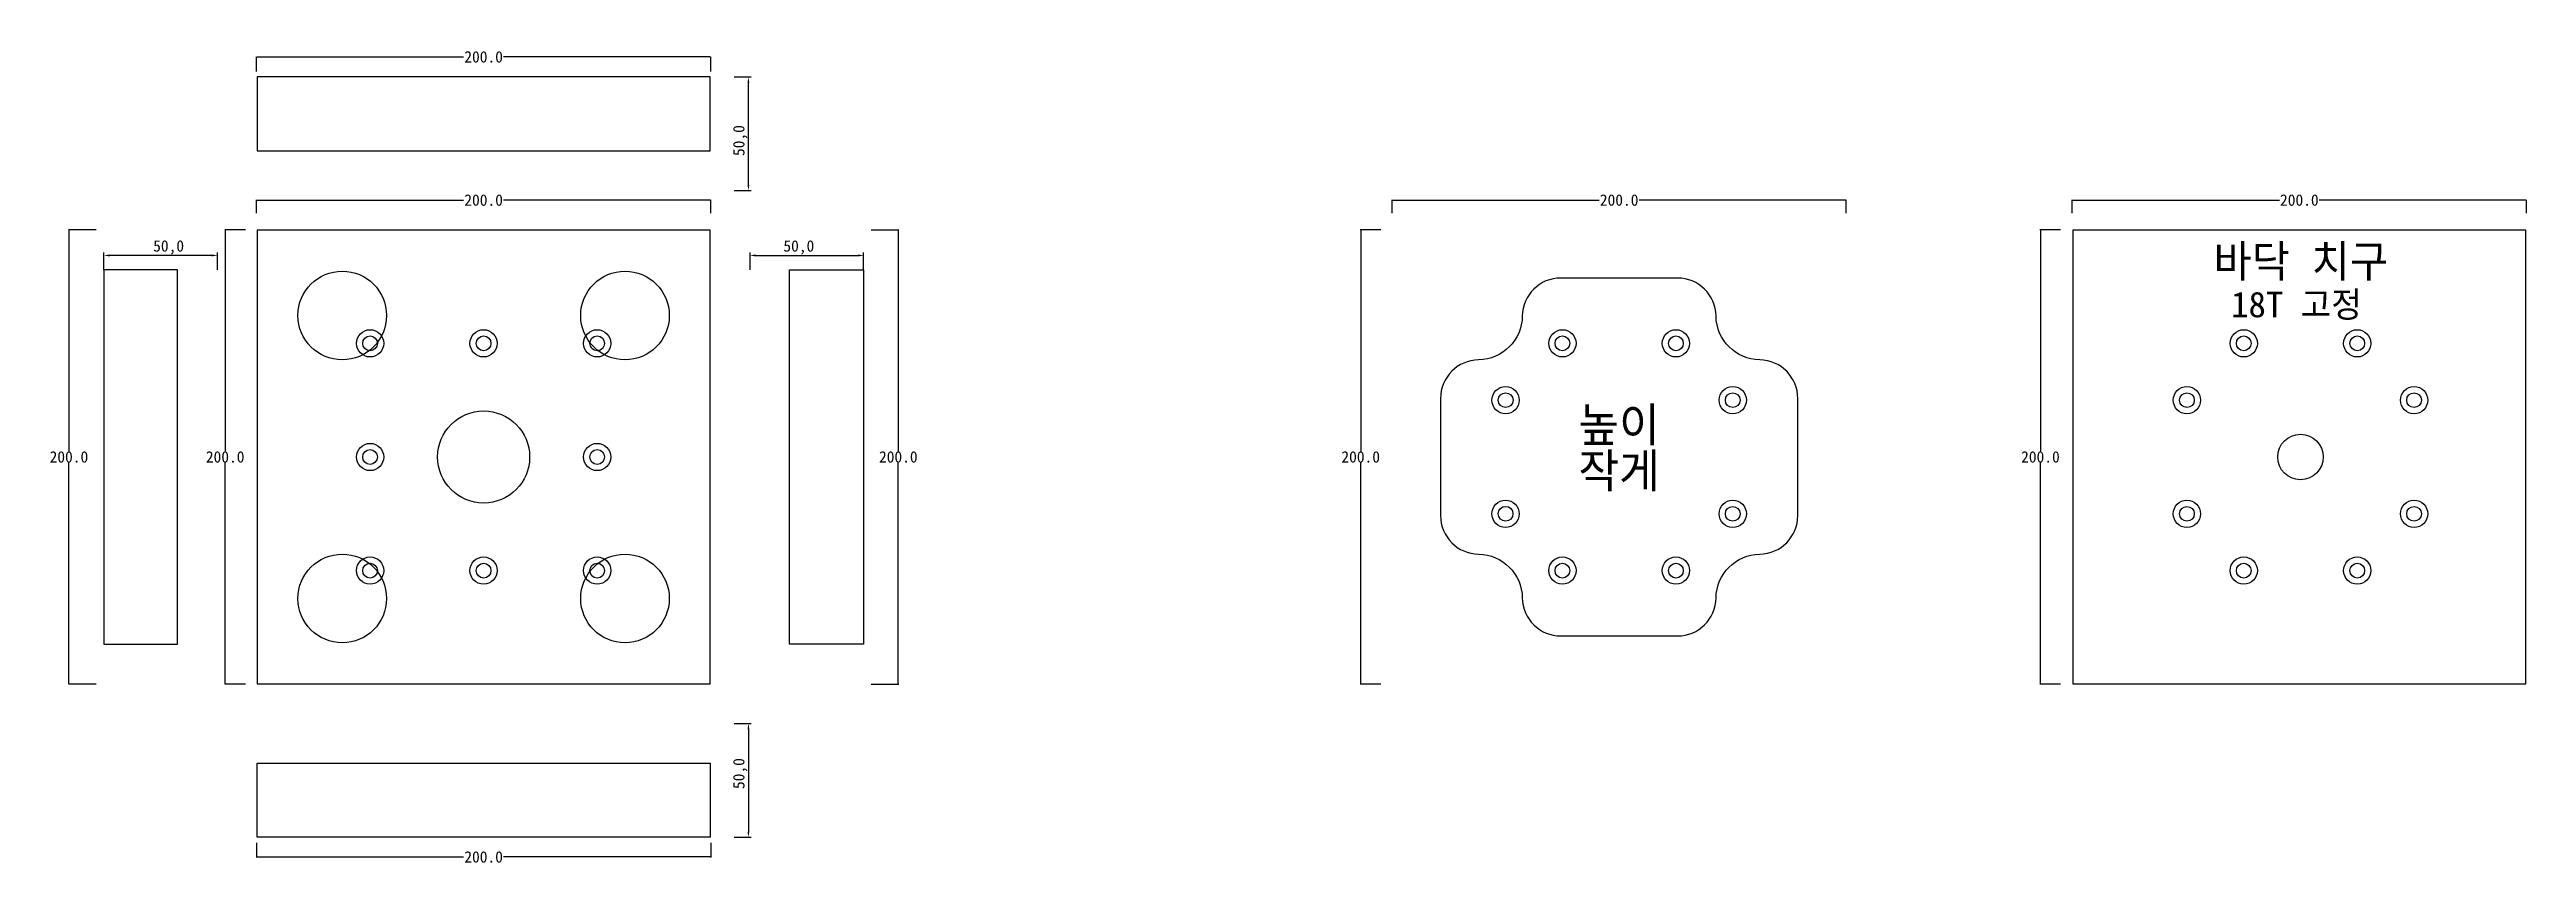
# Model space of a CAD drawing. Header units: millimetres. Extents: x 543 to 1634, y 263 to 621.
import ezdxf

# ---------------------------------------------------------------- set-up
doc = ezdxf.new("R2010")
doc.units = ezdxf.units.MM
for name, color, linetype in [('TEXT', 7, 'Continuous'), ('볼트 구멍', 7, 'Continuous'), ('치구', 7, 'Continuous'), ('치수', 7, 'Continuous')]:
    doc.layers.add(name, color=color, linetype=linetype)
doc.dimstyles.new('ISO-25', dxfattribs={"dimtxt": 2.5, "dimasz": 2.5, "dimexe": 1.25, "dimexo": 0.625, "dimtad": 1, "dimtxsty": 'Standard', "dimcen": 2.5, "dimadec": 0, "dimazin": 0, "dimtfac": 1, "dimtmove": 0, "dimatfit": 3, "dimfxl": 0, "dimarcsym": 0})
doc.dimstyles.get("Standard").update_dxf_attribs({"dimtxt": 7, "dimasz": 0.18, "dimexe": 0.18, "dimexo": 0.0625, "dimgap": 0.09, "dimtad": 0, "dimtih": 1, "dimtoh": 1, "dimdec": 1, "dimzin": 0, "dimdsep": 46, "dimtxsty": 'Standard', "dimcen": 0.09, "dimadec": 0, "dimazin": 0, "dimtfac": 1, "dimtdec": 1, "dimtofl": 0, "dimtmove": 0, "dimatfit": 3, "dimfxl": 0, "dimtolj": 1, "dimtzin": 0, "dimarcsym": 0})

# ---------------------------------------------------------------- blocks, each defined once
blk = doc.blocks.new('*D16')
at = {"layer": 'Defpoints', "color": 0}
for p in [(905.2, 542.1), (905.2, 342.1), (917.2, 342.1)]:
    blk.add_point(p, dxfattribs=at)
at = {"layer": '치수', "color": 0, "lineweight": -2}
for p, q in [((905.2, 542.1), (917.4, 542.1)), ((917.2, 541.9), (917.2, 444.7)), ((917.2, 342.3), (917.2, 439.5)), ((905.2, 342.1), (917.4, 342.1))]:
    blk.add_line(p, q, dxfattribs=at)
at = {"layer": '치수', "color": 0}
for points in [[(917.2, 541.9), (917.3, 541.9), (917.2, 542.1)], [(917.2, 342.3), (917.3, 342.3), (917.2, 342.1)]]:
    blk.add_solid(points, dxfattribs=at)
at = {"layer": '치수', "color": 0, "insert": (917.2, 442.1), "char_height": 5, "attachment_point": 5}
blk.add_mtext('\\A1;200.0', dxfattribs=at)
blk = doc.blocks.new('*D17')
at = {"layer": 'Defpoints', "color": 0}
for p in [(1429, 542.1), (1420.1, 342.1), (1429, 342.1)]:
    blk.add_point(p, dxfattribs=at)
at = {"layer": '치수', "color": 0, "lineweight": -2}
for p, q in [((1428.9, 542.1), (1419.9, 542.1)), ((1420.1, 541.9), (1420.1, 444.7)), ((1420.1, 342.3), (1420.1, 439.5)), ((1428.9, 342.1), (1419.9, 342.1))]:
    blk.add_line(p, q, dxfattribs=at)
at = {"layer": '치수', "color": 0}
for points in [[(1420, 541.9), (1420.1, 541.9), (1420.1, 542.1)], [(1420, 342.3), (1420.1, 342.3), (1420.1, 342.1)]]:
    blk.add_solid(points, dxfattribs=at)
at = {"layer": '치수', "color": 0, "insert": (1420.1, 442.1), "char_height": 5, "attachment_point": 5}
blk.add_mtext('\\A1;200.0', dxfattribs=at)
blk = doc.blocks.new('*D18')
at = {"layer": 'Defpoints', "color": 0}
for p in [(1129.7, 542.1), (1120.8, 342.1), (1129.7, 342.1)]:
    blk.add_point(p, dxfattribs=at)
at = {"layer": '치수', "color": 0, "lineweight": -2}
for p, q in [((1129.7, 542.1), (1120.6, 542.1)), ((1120.8, 541.9), (1120.8, 444.7)), ((1120.8, 342.3), (1120.8, 439.5)), ((1129.7, 342.1), (1120.6, 342.1))]:
    blk.add_line(p, q, dxfattribs=at)
at = {"layer": '치수', "color": 0}
for points in [[(1120.8, 541.9), (1120.8, 541.9), (1120.8, 542.1)], [(1120.8, 342.3), (1120.8, 342.3), (1120.8, 342.1)]]:
    blk.add_solid(points, dxfattribs=at)
at = {"layer": '치수', "color": 0, "insert": (1120.8, 442.1), "char_height": 5, "attachment_point": 5}
blk.add_mtext('\\A1;200.0', dxfattribs=at)
blk = doc.blocks.new('*D19')
at = {"layer": 'Defpoints', "color": 0}
for p in [(629.7, 542.1), (620.8, 342.1), (629.7, 342.1)]:
    blk.add_point(p, dxfattribs=at)
at = {"layer": '치수', "color": 0, "lineweight": -2}
for p, q in [((629.7, 542.1), (620.6, 542.1)), ((620.8, 541.9), (620.8, 444.7)), ((620.8, 342.3), (620.8, 439.5)), ((629.7, 342.1), (620.6, 342.1))]:
    blk.add_line(p, q, dxfattribs=at)
at = {"layer": '치수', "color": 0}
for points in [[(620.8, 541.9), (620.8, 541.9), (620.8, 542.1)], [(620.8, 342.3), (620.8, 342.3), (620.8, 342.1)]]:
    blk.add_solid(points, dxfattribs=at)
at = {"layer": '치수', "color": 0, "insert": (620.8, 442.1), "char_height": 5, "attachment_point": 5}
blk.add_mtext('\\A1;200.0', dxfattribs=at)
blk = doc.blocks.new('*D20')
at = {"layer": 'Defpoints', "color": 0}
for p in [(564.1, 542.1), (552, 342.1), (564.1, 342.1)]:
    blk.add_point(p, dxfattribs=at)
at = {"layer": '치수', "color": 0, "lineweight": -2}
for p, q in [((564, 542.1), (551.8, 542.1)), ((552, 541.9), (552, 444.7)), ((552, 342.3), (552, 439.5)), ((564, 342.1), (551.8, 342.1))]:
    blk.add_line(p, q, dxfattribs=at)
at = {"layer": '치수', "color": 0}
for points in [[(552, 541.9), (552, 541.9), (552, 542.1)], [(552, 342.3), (552, 342.3), (552, 342.1)]]:
    blk.add_solid(points, dxfattribs=at)
at = {"layer": '치수', "color": 0, "insert": (552, 442.1), "char_height": 5, "attachment_point": 5}
blk.add_mtext('\\A1;200.0', dxfattribs=at)
blk = doc.blocks.new('*D21')
at = {"layer": 'Defpoints', "color": 0}
for p in [(844.3, 324.8), (844.3, 274.8), (851.2, 274.8)]:
    blk.add_point(p, dxfattribs=at)
at = {"layer": '치수', "color": 0, "lineweight": -2}
for p, q in [((844.9, 324.8), (852.4, 324.8)), ((851.2, 322.3), (851.2, 277.3)), ((844.9, 274.8), (852.4, 274.8))]:
    blk.add_line(p, q, dxfattribs=at)
at = {"layer": '치수', "color": 0}
for points in [[(850.8, 322.3), (851.6, 322.3), (851.2, 324.8)], [(850.8, 277.3), (851.6, 277.3), (851.2, 274.8)]]:
    blk.add_solid(points, dxfattribs=at)
at = {"layer": '치수', "color": 0, "insert": (847.6, 302.8), "char_height": 5, "attachment_point": 5, "rotation": 90}
blk.add_mtext('50,0', dxfattribs=at)
blk = doc.blocks.new('*D22')
at = {"layer": 'Defpoints', "color": 0}
for p in [(634.6, 272.5), (834.6, 272.5), (834.6, 266.1)]:
    blk.add_point(p, dxfattribs=at)
at = {"layer": '치수', "color": 0, "lineweight": -2}
for p, q in [((634.6, 272.4), (634.6, 265.9)), ((634.8, 266.1), (725.8, 266.1)), ((834.4, 266.1), (743.4, 266.1)), ((834.6, 272.4), (834.6, 265.9))]:
    blk.add_line(p, q, dxfattribs=at)
at = {"layer": '치수', "color": 0}
for points in [[(634.8, 266.1), (634.8, 266.1), (634.6, 266.1)], [(834.4, 266.1), (834.4, 266.1), (834.6, 266.1)]]:
    blk.add_solid(points, dxfattribs=at)
at = {"layer": '치수', "color": 0, "insert": (734.6, 266.1), "char_height": 5, "attachment_point": 5}
blk.add_mtext('\\A1;200.0', dxfattribs=at)
blk = doc.blocks.new('*D23')
at = {"layer": 'Defpoints', "color": 0}
for p in [(567.4, 530.8), (567.4, 523.9), (617.4, 523.9)]:
    blk.add_point(p, dxfattribs=at)
at = {"layer": '치수', "color": 0, "lineweight": -2}
for p, q in [((567.4, 524.5), (567.4, 532)), ((614.9, 530.8), (569.9, 530.8)), ((617.4, 524.5), (617.4, 532))]:
    blk.add_line(p, q, dxfattribs=at)
at = {"layer": '치수', "color": 0}
for points in [[(569.9, 531.2), (569.9, 530.3), (567.4, 530.8)], [(614.9, 531.2), (614.9, 530.3), (617.4, 530.8)]]:
    blk.add_solid(points, dxfattribs=at)
at = {"layer": '치수', "color": 0, "insert": (595.9, 534.3), "char_height": 5, "attachment_point": 5}
blk.add_mtext('50,0', dxfattribs=at)
blk = doc.blocks.new('*D24')
at = {"layer": 'Defpoints', "color": 0}
for p in [(634.6, 549.2), (834.6, 555.1), (834.6, 549.2)]:
    blk.add_point(p, dxfattribs=at)
at = {"layer": '치수', "color": 0, "lineweight": -2}
for p, q in [((634.6, 549.3), (634.6, 555.3)), ((634.8, 555.1), (725.8, 555.1)), ((834.4, 555.1), (743.4, 555.1)), ((834.6, 549.3), (834.6, 555.3))]:
    blk.add_line(p, q, dxfattribs=at)
at = {"layer": '치수', "color": 0}
for points in [[(634.8, 555.1), (634.8, 555), (634.6, 555.1)], [(834.4, 555.1), (834.4, 555), (834.6, 555.1)]]:
    blk.add_solid(points, dxfattribs=at)
at = {"layer": '치수', "color": 0, "insert": (734.6, 555.1), "char_height": 5, "attachment_point": 5}
blk.add_mtext('\\A1;200.0', dxfattribs=at)
blk = doc.blocks.new('*D25')
at = {"layer": 'Defpoints', "color": 0}
for p in [(634.6, 611.7), (834.6, 618.1), (834.6, 611.7)]:
    blk.add_point(p, dxfattribs=at)
at = {"layer": '치수', "color": 0, "lineweight": -2}
for p, q in [((634.6, 611.7), (634.6, 618.2)), ((634.8, 618.1), (725.8, 618.1)), ((834.4, 618.1), (743.4, 618.1)), ((834.6, 611.7), (834.6, 618.2))]:
    blk.add_line(p, q, dxfattribs=at)
at = {"layer": '치수', "color": 0}
for points in [[(634.8, 618.1), (634.8, 618), (634.6, 618.1)], [(834.4, 618.1), (834.4, 618), (834.6, 618.1)]]:
    blk.add_solid(points, dxfattribs=at)
at = {"layer": '치수', "color": 0, "insert": (734.6, 618.1), "char_height": 5, "attachment_point": 5}
blk.add_mtext('\\A1;200.0', dxfattribs=at)
blk = doc.blocks.new('*D26')
at = {"layer": 'Defpoints', "color": 0}
for p in [(844.3, 609.3), (851.2, 609.3), (844.3, 559.3)]:
    blk.add_point(p, dxfattribs=at)
at = {"layer": '치수', "color": 0, "lineweight": -2}
for p, q in [((844.9, 609.3), (852.4, 609.3)), ((851.2, 561.8), (851.2, 606.8)), ((844.9, 559.3), (852.4, 559.3))]:
    blk.add_line(p, q, dxfattribs=at)
at = {"layer": '치수', "color": 0}
for points in [[(850.8, 606.8), (851.6, 606.8), (851.2, 609.3)], [(850.8, 561.8), (851.6, 561.8), (851.2, 559.3)]]:
    blk.add_solid(points, dxfattribs=at)
at = {"layer": '치수', "color": 0, "insert": (847.6, 581.3), "char_height": 5, "attachment_point": 5, "rotation": 90}
blk.add_mtext('50,0', dxfattribs=at)
blk = doc.blocks.new('*D27')
at = {"layer": 'Defpoints', "color": 0}
for p in [(851.9, 523.9), (901.9, 530.8), (901.9, 523.9)]:
    blk.add_point(p, dxfattribs=at)
at = {"layer": '치수', "color": 0, "lineweight": -2}
for p, q in [((851.9, 524.5), (851.9, 532)), ((854.4, 530.8), (899.4, 530.8)), ((901.9, 524.5), (901.9, 532))]:
    blk.add_line(p, q, dxfattribs=at)
at = {"layer": '치수', "color": 0}
for points in [[(854.4, 531.2), (854.4, 530.3), (851.9, 530.8)], [(899.4, 531.2), (899.4, 530.3), (901.9, 530.8)]]:
    blk.add_solid(points, dxfattribs=at)
at = {"layer": '치수', "color": 0, "insert": (873.4, 534.3), "char_height": 5, "attachment_point": 5}
blk.add_mtext('50,0', dxfattribs=at)
blk = doc.blocks.new('*D28')
at = {"layer": 'Defpoints', "color": 0}
for p in [(1134.6, 549.2), (1334.6, 555.1), (1334.6, 549.2)]:
    blk.add_point(p, dxfattribs=at)
at = {"layer": '치수', "color": 0, "lineweight": -2}
for p, q in [((1134.6, 549.3), (1134.6, 555.3)), ((1134.8, 555.1), (1225.8, 555.1)), ((1334.4, 555.1), (1243.4, 555.1)), ((1334.6, 549.3), (1334.6, 555.3))]:
    blk.add_line(p, q, dxfattribs=at)
at = {"layer": '치수', "color": 0}
for points in [[(1134.8, 555.1), (1134.8, 555), (1134.6, 555.1)], [(1334.4, 555.1), (1334.4, 555), (1334.6, 555.1)]]:
    blk.add_solid(points, dxfattribs=at)
at = {"layer": '치수', "color": 0, "insert": (1234.6, 555.1), "char_height": 5, "attachment_point": 5}
blk.add_mtext('\\A1;200.0', dxfattribs=at)
blk = doc.blocks.new('*D29')
at = {"layer": 'Defpoints', "color": 0}
for p in [(1434.1, 549.2), (1634.1, 555.1), (1634.1, 549.2)]:
    blk.add_point(p, dxfattribs=at)
at = {"layer": '치수', "color": 0, "lineweight": -2}
for p, q in [((1434.1, 549.3), (1434.1, 555.3)), ((1434.3, 555.1), (1525.3, 555.1)), ((1633.9, 555.1), (1542.9, 555.1)), ((1634.1, 549.3), (1634.1, 555.3))]:
    blk.add_line(p, q, dxfattribs=at)
at = {"layer": '치수', "color": 0}
for points in [[(1434.3, 555.1), (1434.3, 555), (1434.1, 555.1)], [(1633.9, 555.1), (1633.9, 555), (1634.1, 555.1)]]:
    blk.add_solid(points, dxfattribs=at)
at = {"layer": '치수', "color": 0, "insert": (1534.1, 555.1), "char_height": 5, "attachment_point": 5}
blk.add_mtext('\\A1;200.0', dxfattribs=at)

msp = doc.modelspace()

# ---------------------------------------------------------------- linework, layer by layer
at = {"layer": '볼트 구멍', "color": 6}
for centre in [(684.6, 492.09), (734.6, 492.09), (784.6, 492.09), (1209.62, 492.1), (1259.61, 492.09), (1509.61, 492.09), (1559.61, 492.09), (1184.61, 467.09), (1284.61, 467.09), (1484.61, 467.09), (1584.61, 467.09), (684.61, 442.09), (784.61, 442.09), (1184.59, 417.1), (1284.61, 417.09), (1484.61, 417.09), (1584.61, 417.09), (684.6, 392.09), (734.6, 392.09), (784.6, 392.09), (1209.61, 392.09), (1259.61, 392.09), (1509.61, 392.09), (1559.61, 392.09)]:
    msp.add_circle(centre, 6, dxfattribs=at)
at = {"layer": '볼트 구멍', "color": 3}
for centre, radius in [((684.6, 492.09), 3.25), ((734.6, 492.09), 3.25), ((784.6, 492.09), 3.25), ((1209.62, 492.1), 3.25), ((1259.61, 492.09), 3.25), ((1184.61, 467.09), 3.25), ((1284.61, 467.09), 3.25), ((1484.61, 467.09), 3.25), ((1584.61, 467.09), 3.25), ((734.61, 442.09), 20.25), ((1534.61, 442.09), 10), ((684.61, 442.09), 3.25), ((784.61, 442.09), 3.25), ((1184.59, 417.1), 3.25), ((1284.61, 417.09), 3.25), ((1484.61, 417.09), 3.25), ((1584.61, 417.09), 3.25), ((684.6, 392.09), 3.25), ((734.6, 392.09), 3.25), ((784.6, 392.09), 3.25), ((1209.61, 392.09), 3.25), ((1259.61, 392.09), 3.25)]:
    msp.add_circle(centre, radius, dxfattribs=at)
at = {"layer": '볼트 구멍', "color": 2}
for centre in [(1509.61, 492.09), (1559.61, 492.09), (1509.61, 392.09), (1559.61, 392.09)]:
    msp.add_circle(centre, 3.25, dxfattribs=at)
at = {"layer": '치구'}
for points in [[(634.86, 576.84), (834.36, 576.84), (834.36, 609.34), (634.86, 609.34)], [(634.86, 541.84), (634.86, 342.34), (834.36, 342.34), (834.36, 541.84)], [(1434.36, 541.94), (1434.36, 342.24), (1633.86, 342.24), (1633.86, 541.94)], [(599.86, 524.44), (567.36, 524.44), (567.36, 359.74), (599.86, 359.74)], [(869.36, 524.44), (901.86, 524.44), (901.86, 359.74), (869.36, 359.74)], [(634.86, 307.34), (834.36, 307.34), (834.36, 274.84), (634.86, 274.84)]]:
    msp.add_lwpolyline(points, close=True, dxfattribs=at)
msp.add_lwpolyline([(1191.95, 380.1, 0.4102069), (1208.95, 363.34), (1260.26, 363.34, 0.4102069), (1277.26, 380.1, -0.4062114), (1296.49, 399.33, 0.4102069), (1313.26, 416.33), (1313.26, 467.84, 0.4102069), (1296.49, 484.84, -0.4062114), (1277.26, 504.07, 0.4102069), (1260.26, 520.84), (1208.95, 520.84, 0.4102069), (1191.95, 504.07, -0.4062114), (1172.72, 484.84, 0.4102069), (1155.96, 467.84), (1155.96, 416.33, 0.4102069), (1172.72, 399.33, -0.4062114)], format="xyb", close=True, dxfattribs=at)
for centre in [(672.36, 504.34), (796.86, 504.34), (672.36, 379.84), (796.86, 379.84)]:
    msp.add_circle(centre, 19.5, dxfattribs=at)

# ---------------------------------------------------------------- texts
at = {"layer": 'TEXT', "color": 6, "linetype": 'Continuous'}
msp.add_text('바닥 치구', height=14.062, dxfattribs=at).set_placement((1496.32, 521.19))
at = {"layer": 'TEXT', "color": 6}
msp.add_text('18T 고정', height=11.25, dxfattribs=at).set_placement((1504.08, 503.56))
at = {"layer": 'TEXT', "color": 1}
for s, p in [('높이 ', (1216.64, 448.77)), ('작게', (1216.64, 428.56))]:
    msp.add_text(s, height=15, dxfattribs=at).set_placement(p)

# ---------------------------------------------------------------- dimensions: what is measured, and where the dimension line sits
at = {"layer": '치수', "color": 4}
for base, p1, p2, dimstyle, override, picture, middle in [((834.61, 618.06), (634.61, 611.66), (834.61, 611.66), 'Standard', {"dimtxt": 5}, '*D25', (734.61, 618.06)), ((901.86, 530.76), (851.86, 523.89), (901.86, 523.89), 'ISO-25', {"dimtxt": 5, "dimdec": 1, "dimzin": 0, "dimtdec": 1}, '*D27', (873.36, 530.76)), ((834.61, 266.11), (634.61, 272.51), (834.61, 272.51), 'Standard', {"dimtxt": 5}, '*D22', (734.61, 266.11))]:
    dim = msp.add_linear_dim(base=base, p1=p1, p2=p2, dimstyle=dimstyle, override=override, dxfattribs=at)
    dim.commit()
    dim.dimension.update_dxf_attribs({"geometry": picture, "text_midpoint": middle, "dimtype": 160})
for base, p1, p2, angle, picture, middle in [((851.18, 609.34), (844.29, 559.34), (844.29, 609.34), 90, '*D26', (851.18, 581.34)), ((567.36, 530.76), (617.36, 523.89), (567.36, 523.89), 180, '*D23', (595.86, 530.76)), ((851.18, 274.84), (844.29, 324.84), (844.29, 274.84), 270, '*D21', (851.18, 302.84))]:
    dim = msp.add_linear_dim(base=base, p1=p1, p2=p2, angle=angle, dimstyle='ISO-25', override={"dimtxt": 5, "dimdec": 1, "dimzin": 0, "dimtdec": 1}, dxfattribs=at)
    dim.commit()
    dim.dimension.update_dxf_attribs({"geometry": picture, "text_midpoint": middle, "dimtype": 160})
for base, p1, p2, picture, middle in [((834.61, 555.08), (634.61, 549.19), (834.61, 549.19), '*D24', (734.61, 555.08)), ((1334.61, 555.08), (1134.61, 549.19), (1334.61, 549.19), '*D28', (1234.61, 555.08)), ((1634.11, 555.08), (1434.11, 549.19), (1634.11, 549.19), '*D29', (1534.11, 555.08))]:
    dim = msp.add_linear_dim(base=base, p1=p1, p2=p2, dimstyle='Standard', override={"dimtxt": 5}, dxfattribs=at)
    dim.commit()
    dim.dimension.update_dxf_attribs({"geometry": picture, "text_midpoint": middle})
for base, p1, p2, picture, middle in [((551.99, 342.09), (564.06, 542.09), (564.06, 342.09), '*D20', (551.99, 442.09)), ((620.81, 342.09), (629.71, 542.09), (629.71, 342.09), '*D19', (620.81, 442.09)), ((917.22, 342.09), (905.15, 542.09), (905.15, 342.09), '*D16', (917.22, 442.09)), ((1120.81, 342.09), (1129.71, 542.09), (1129.71, 342.09), '*D18', (1120.81, 442.09)), ((1420.06, 342.09), (1428.96, 542.09), (1428.96, 342.09), '*D17', (1420.06, 442.09))]:
    dim = msp.add_linear_dim(base=base, p1=p1, p2=p2, angle=90, dimstyle='Standard', override={"dimtxt": 5}, dxfattribs=at)
    dim.commit()
    dim.dimension.update_dxf_attribs({"geometry": picture, "text_midpoint": middle})

doc.saveas('drawing.dxf')
